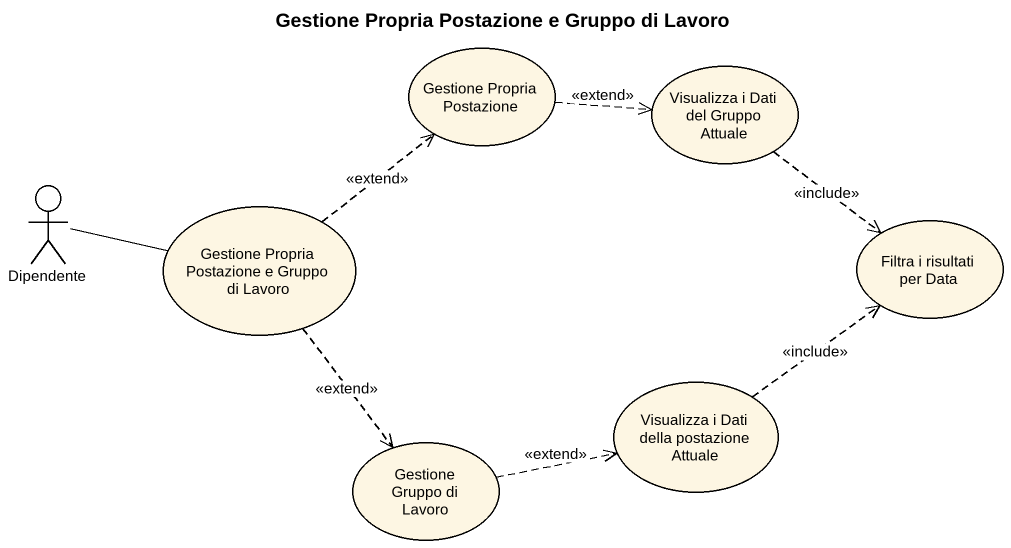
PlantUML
@startuml
title Gestione Propria Postazione e Gruppo di Lavoro
usecase "Gestione Propria Postazione" as Gestione_Propria_Postazione
usecase "Visualizza i Dati del Gruppo Attuale" as Visualizza_i_Dati_del
actor Dipendente
usecase "Gestione Propria Postazione e Gruppo di Lavoro" as Gestione_Propria_Postazione_2
usecase "Filtra i risultati per Data" as Filtra_i_risultati_per_Data
usecase "Visualizza i Dati della postazione Attuale" as Visualizza_i_Dati_della
usecase "Gestione Gruppo di Lavoro" as Gestione_Gruppo_di_Lavoro
Gestione_Propria_Postazione .right.> Visualizza_i_Dati_del : <<extend>>
Visualizza_i_Dati_del ..> Filtra_i_risultati_per_Data : <<include>>
Dipendente -right- Gestione_Propria_Postazione_2
Gestione_Propria_Postazione_2 .up.> Gestione_Propria_Postazione : <<extend>>
Gestione_Propria_Postazione_2 ..> Gestione_Gruppo_di_Lavoro : <<extend>>
Visualizza_i_Dati_della .up.> Filtra_i_risultati_per_Data : <<include>>
Gestione_Gruppo_di_Lavoro .right.> Visualizza_i_Dati_della : <<extend>>
@enduml
